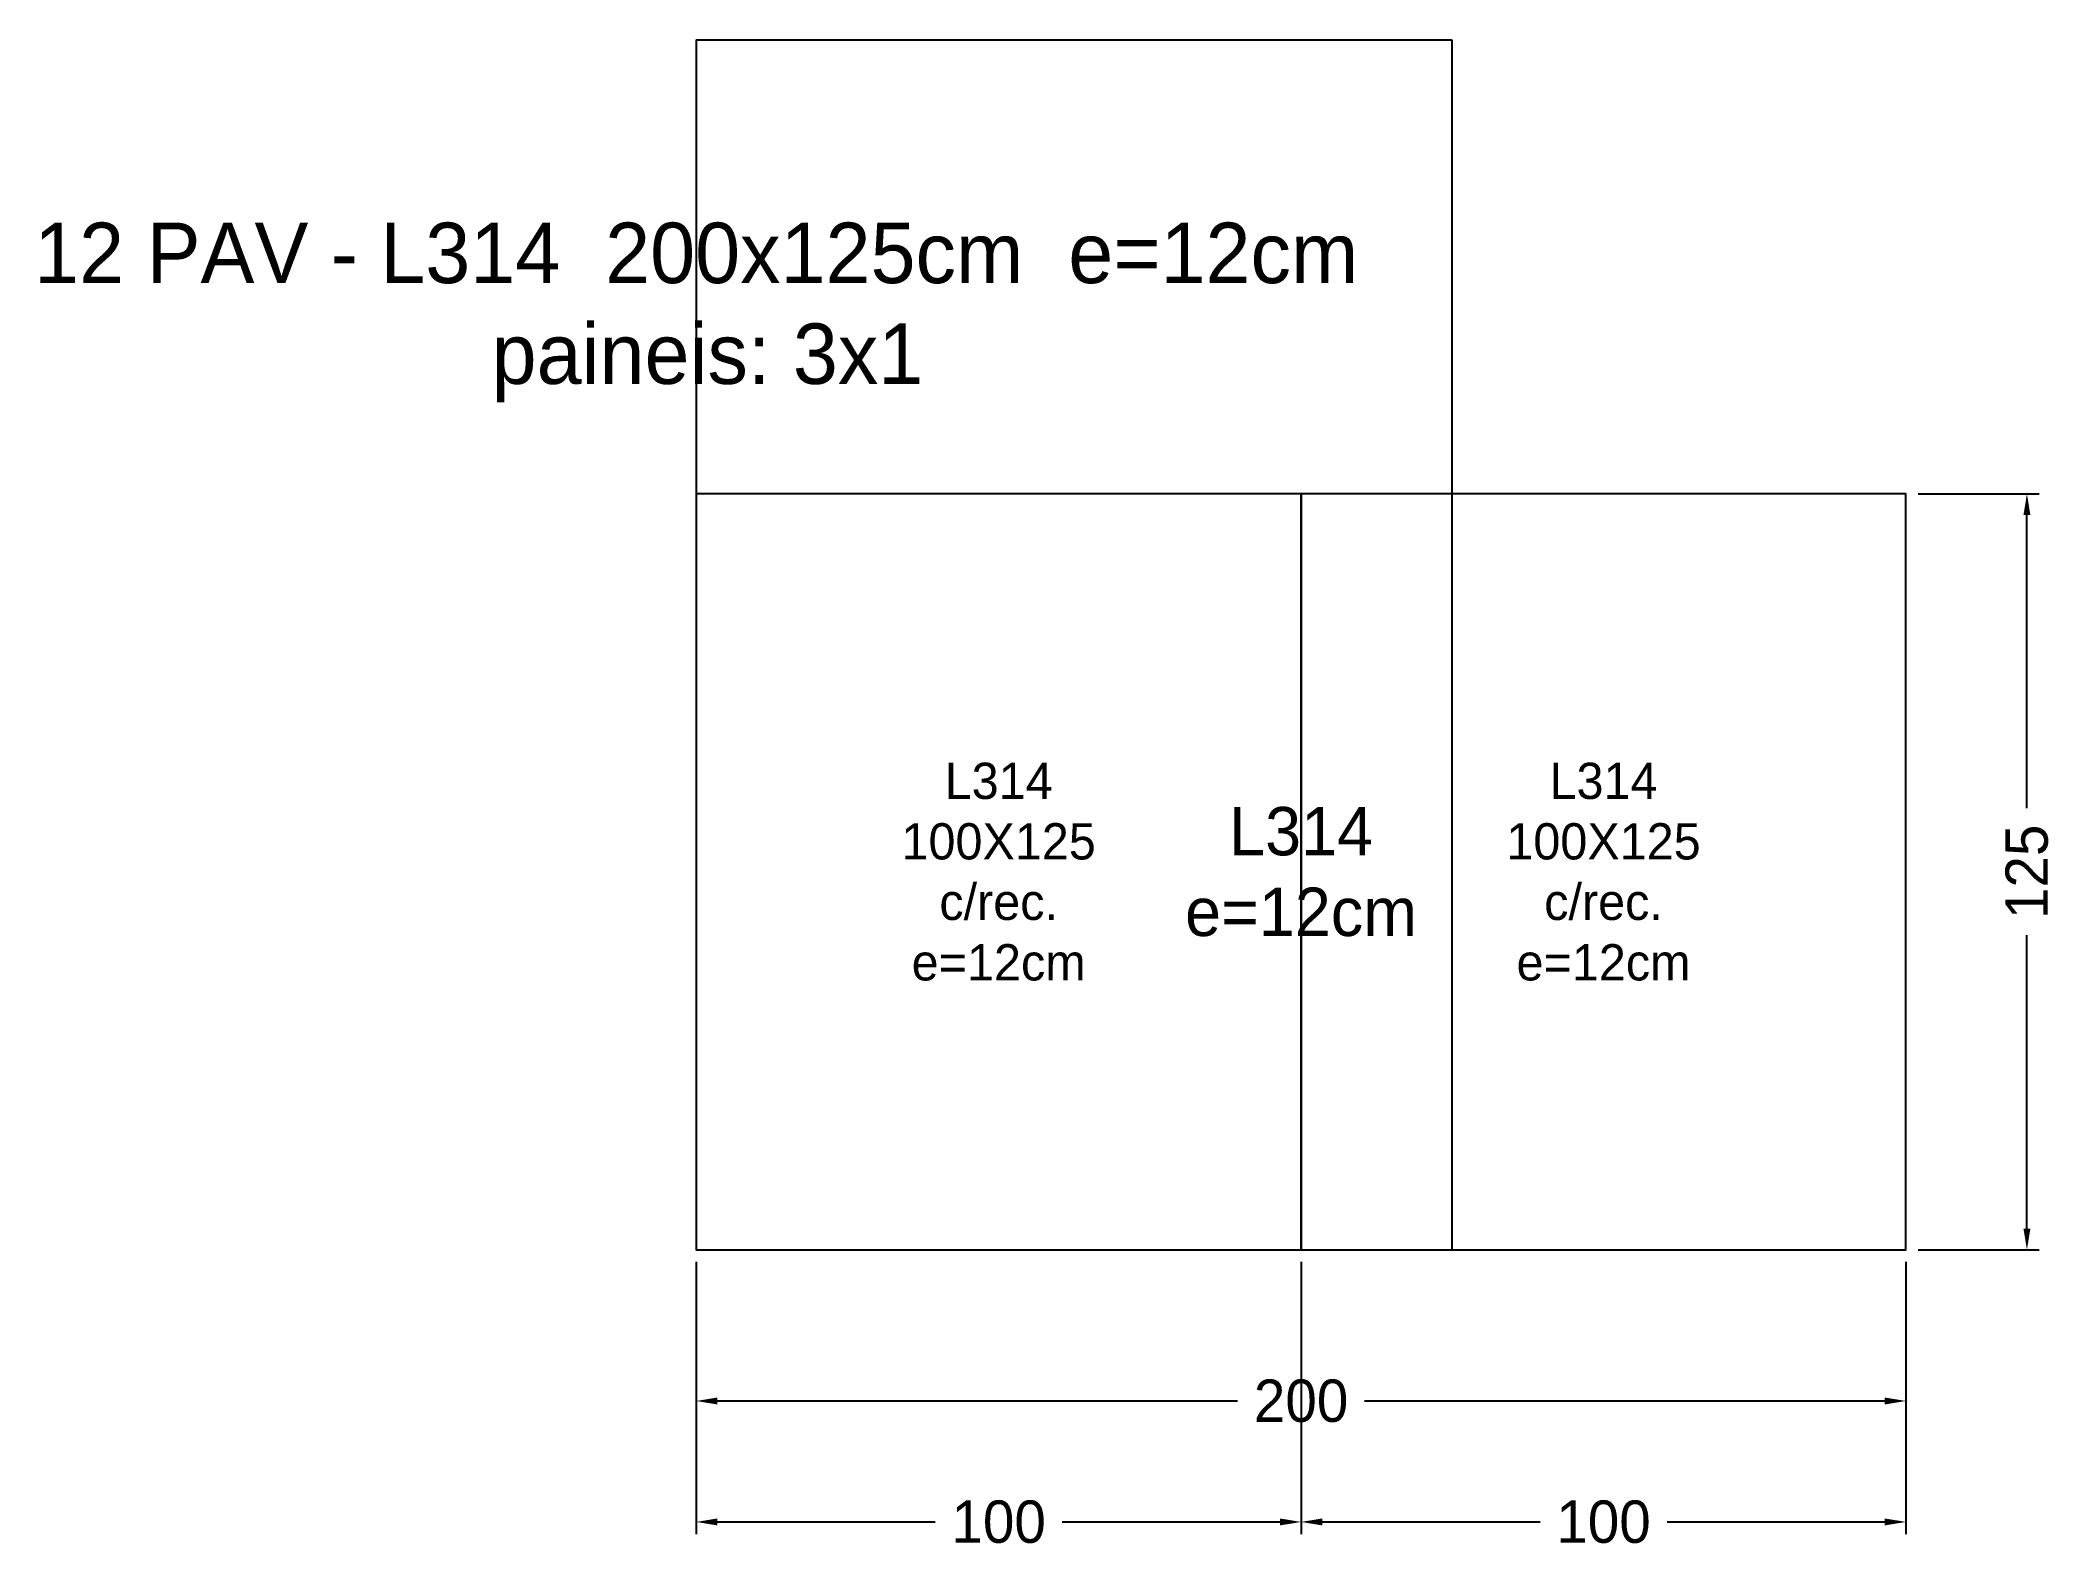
# Model space of a CAD drawing. Header units: metres. Extents: x -108 to 225, y -50 to 200.
import ezdxf

# ---------------------------------------------------------------- set-up
doc = ezdxf.new("R2010")
doc.units = ezdxf.units.M
for name, color, linetype in [('AUX00', 2, 'Continuous'), ('Contorno', 7, 'Continuous'), ('COTA', 3, 'Continuous'), ('NOMENCLATURA', 2, 'Continuous'), ('Paineis', 3, 'Continuous'), ('Texto Secao', 2, 'Continuous')]:
    doc.layers.add(name, color=color, linetype=linetype)
doc.dimstyles.new('COTA_LJ', dxfattribs={"dimtxt": 7, "dimasz": 3.5, "dimexe": 2, "dimexo": 2, "dimgap": 1.5, "dimtad": 1, "dimdec": 1, "dimcen": 2.5, "dimclrd": 3, "dimclre": 3, "dimclrt": 3, "dimazin": 3, "dimtfac": 1, "dimtmove": 0, "dimatfit": 3})

# ---------------------------------------------------------------- blocks, each defined once
blk = doc.blocks.new('_CLOSEDFILLED')
at = {"color": 0, "linetype": 'BYBLOCK'}
blk.add_solid([(-1, 0.164), (0, 0), (-1, -0.164)], dxfattribs=at)
blk = doc.blocks.new('*D1')
at = {"color": 3}
for p, q in [((0, -2), (0, -27)), ((200, -2), (200, -27)), ((3.5, -25), (89.5, -25)), ((110.5, -25), (196.5, -25))]:
    blk.add_line(p, q, dxfattribs=at)
at = {"layer": 'Defpoints'}
for p in [(0, 0), (200, 0), (0, -25)]:
    blk.add_point(p, dxfattribs=at)
at = {"layer": 'COTA', "color": 3, "xscale": 3.5, "yscale": 3.5, "rotation": 180}
blk.add_blockref('_CLOSEDFILLED', (0, -25), dxfattribs=at)
at = {"layer": 'COTA', "color": 3, "xscale": 3.5, "yscale": 3.5}
blk.add_blockref('_CLOSEDFILLED', (200, -25), dxfattribs=at)
at = {"layer": 'COTA', "color": 3, "insert": (100, -25), "char_height": 7, "attachment_point": 5}
blk.add_mtext('200', dxfattribs=at)
blk = doc.blocks.new('*D2')
at = {"color": 3}
for p, q in [((202, 125), (222, 125)), ((220, 73), (220, 121.5)), ((220, 3.5), (220, 52)), ((202, 0), (222, 0))]:
    blk.add_line(p, q, dxfattribs=at)
at = {"layer": 'Defpoints'}
for p in [(200, 125), (200, 0), (220, 0)]:
    blk.add_point(p, dxfattribs=at)
at = {"layer": 'COTA', "color": 3, "xscale": 3.5, "yscale": 3.5}
for p, rotation in [((220, 125), 90), ((220, 0), 270)]:
    blk.add_blockref('_CLOSEDFILLED', p, dxfattribs=dict(at, rotation=rotation))
at = {"layer": 'COTA', "color": 3, "insert": (220, 62.5), "char_height": 7, "attachment_point": 5, "rotation": 90}
blk.add_mtext('125', dxfattribs=at)
blk = doc.blocks.new('*D3')
at = {"color": 3}
for p, q in [((0, -2), (0, -47)), ((100, -2), (100, -47)), ((3.5, -45), (39.5, -45)), ((60.5, -45), (96.5, -45))]:
    blk.add_line(p, q, dxfattribs=at)
at = {"layer": 'Defpoints'}
for p in [(0, 0), (100, 0), (0, -45)]:
    blk.add_point(p, dxfattribs=at)
at = {"layer": 'COTA', "color": 3, "xscale": 3.5, "yscale": 3.5, "rotation": 180}
blk.add_blockref('_CLOSEDFILLED', (0, -45), dxfattribs=at)
at = {"layer": 'COTA', "color": 3, "xscale": 3.5, "yscale": 3.5}
blk.add_blockref('_CLOSEDFILLED', (100, -45), dxfattribs=at)
at = {"layer": 'COTA', "color": 3, "insert": (50, -45), "char_height": 7, "attachment_point": 5}
blk.add_mtext('100', dxfattribs=at)
blk = doc.blocks.new('*D4')
at = {"color": 3}
for p, q in [((100, -2), (100, -47)), ((200, -2), (200, -47)), ((103.5, -45), (139.5, -45)), ((160.5, -45), (196.5, -45))]:
    blk.add_line(p, q, dxfattribs=at)
at = {"layer": 'Defpoints'}
for p in [(100, 0), (200, 0), (100, -45)]:
    blk.add_point(p, dxfattribs=at)
at = {"layer": 'COTA', "color": 3, "xscale": 3.5, "yscale": 3.5, "rotation": 180}
blk.add_blockref('_CLOSEDFILLED', (100, -45), dxfattribs=at)
at = {"layer": 'COTA', "color": 3, "xscale": 3.5, "yscale": 3.5}
blk.add_blockref('_CLOSEDFILLED', (200, -45), dxfattribs=at)
at = {"layer": 'COTA', "color": 3, "insert": (150, -45), "char_height": 7, "attachment_point": 5}
blk.add_mtext('100', dxfattribs=at)

msp = doc.modelspace()

# ---------------------------------------------------------------- linework, layer by layer
at = {"layer": 'Contorno'}
msp.add_lwpolyline([(125, 200), (0, 200), (0, 0), (125, 0), (125, 200)], close=True, dxfattribs=at)
at = {"layer": 'Paineis'}
for points in [[(0, 0), (100, 0), (100, 125), (0, 125)], [(100, 0), (200, 0), (200, 125), (100, 125)]]:
    msp.add_lwpolyline(points, close=True, dxfattribs=at)

# ---------------------------------------------------------------- texts
at = {"layer": 'AUX00', "char_height": 6, "width": 100, "attachment_point": 5}
for insert in [(50, 62.5), (150, 62.5)]:
    msp.add_mtext('\\pxqc;L314^J100X125^Jc/rec.^Je=12cm', dxfattribs=dict(at, insert=insert))
at = {"layer": 'NOMENCLATURA', "insert": (0, 155), "char_height": 10, "width": 220, "attachment_point": 5}
msp.add_mtext('12 PAV - L314  200x125cm  e=12cm  paineis: 3x1', dxfattribs=at)
at = {"layer": 'Texto Secao', "insert": (100, 62.5), "char_height": 8, "width": 200, "attachment_point": 5}
msp.add_mtext('L314\\Pe=12cm', dxfattribs=at)

# ---------------------------------------------------------------- dimensions: what is measured, and where the dimension line sits
at = {"layer": 'COTA'}
dim = msp.add_linear_dim(base=(220, 0), p1=(200, 0), p2=(200, 125), angle=90, dimstyle='COTA_LJ', dxfattribs=at)
dim.commit()
dim.dimension.update_dxf_attribs({"geometry": '*D2', "text_midpoint": (220, 62.5)})
for base, p1, p2, picture, middle in [((0, -25), (0, 0), (200, 0), '*D1', (100, -25)), ((0, -45), (0, 0), (100, 0), '*D3', (50, -45)), ((100, -45), (100, 0), (200, 0), '*D4', (150, -45))]:
    dim = msp.add_linear_dim(base=base, p1=p1, p2=p2, dimstyle='COTA_LJ', dxfattribs=at)
    dim.commit()
    dim.dimension.update_dxf_attribs({"geometry": picture, "text_midpoint": middle})

doc.saveas('drawing.dxf')
